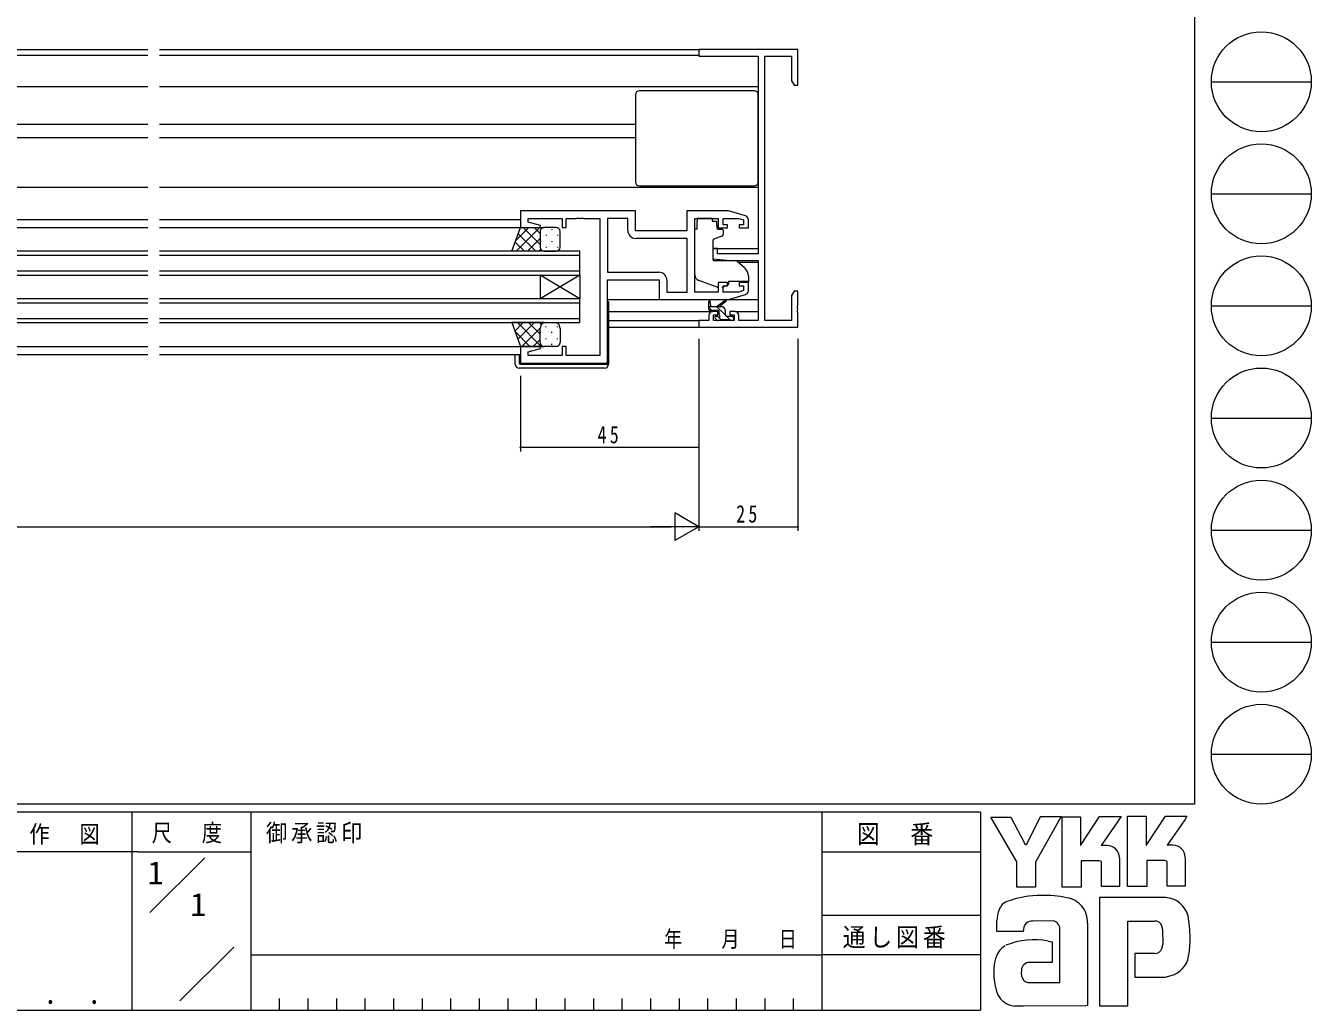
# Model space of a CAD drawing. Units: millimetres, scale not verified. Extents: x -567 to 567, y -403 to 403.
# Drawn here: x 242.5 to 566.7, y -403 to -154.6 of the extents above; entities that cross this region are included whole.
import ezdxf
from ezdxf.enums import TextEntityAlignment as Align

# ---------------------------------------------------------------- set-up
doc = ezdxf.new("R2010")
doc.units = ezdxf.units.MM
doc.header["$LTSCALE"] = 2
for name, color, linetype, lineweight in [('0-1_YKK_ZWAK', 7, 'Continuous', 18), ('0-3_YKK_11', 7, 'Continuous', 18), ('0-4_YKK_12', 2, 'Continuous', 18), ('0-5_YKK_13', 4, 'Continuous', 18), ('0-6_YKK_D', 6, 'Continuous', 18)]:
    doc.layers.add(name, color=color, linetype=linetype, lineweight=lineweight)
doc.layers.add('0-2_USER1', color=7, linetype='Continuous')
doc.styles.add('ＭＳ ゴシック', font='')
doc.styles.get('ＭＳ ゴシック').set_extended_font_data('MS Gothic')

msp = doc.modelspace()

# ---------------------------------------------------------------- linework, layer by layer
at = {"layer": '0-1_YKK_ZWAK'}
for p, q in [((537.274, 399.018), (537.274, -350.982)), ((541.526, -168.702), (566.726, -168.702)), ((541.526, -196.982), (566.726, -196.982)), ((541.526, -225.262), (566.726, -225.262)), ((541.526, -253.542), (566.726, -253.542)), ((541.526, -281.822), (566.726, -281.822)), ((541.526, -310.102), (566.726, -310.102)), ((541.526, -338.382), (566.726, -338.382)), ((537.274, -350.982), (-562.726, -350.982)), ((483.274, -352.982), (-562.726, -352.982)), ((269.274, -352.982), (269.274, -402.982)), ((299.274, -352.982), (299.274, -402.982)), ((443.274, -352.982), (443.274, -402.982)), ((483.274, -352.982), (483.274, -402.982)), ((485.898, -354.276), (490.918, -354.276)), ((492.462, -365.552), (485.898, -354.276)), ((498.468, -354.122), (494.818, -361.227)), ((503.931, -371.884), (503.931, -354.161)), ((520.38, -354.006), (525.052, -354.006)), ((520.38, -371.73), (520.38, -354.006)), ((529.956, -354.006), (535.362, -354.006)), ((534.822, -354.933), (530.362, -361.304)), ((535.362, -354.006), (534.822, -354.933)), ((270.68, -362.981), (173.274, -362.981)), ((270.68, -362.981), (299.274, -362.981)), ((443.274, -362.982), (483.274, -362.982)), ((515.244, -361.42), (513.76, -361.42)), ((531.846, -361.304), (530.362, -361.304)), ((273.803, -378.32), (287.65, -364.472)), ((513.236, -365.243), (508.68, -365.243)), ((518.333, -364.509), (518.333, -371.769)), ((525.245, -365.204), (525.245, -371.73)), ((529.802, -365.204), (525.245, -365.204)), ((530.42, -365.436), (529.802, -365.204)), ((530.42, -371.691), (530.42, -365.436)), ((534.937, -364.509), (534.937, -371.691)), ((525.245, -371.73), (520.38, -371.73)), ((530.42, -371.619), (530.492, -371.691)), ((534.937, -371.691), (530.42, -371.691)), ((529.879, -374.549), (513.314, -374.549)), ((513.314, -374.549), (513.314, -401.849)), ((443.274, -378.981), (483.274, -378.981)), ((487.443, -383.082), (487.443, -380.326)), ((501.768, -380.418), (496.486, -380.518)), ((503.313, -395.941), (503.313, -382.04)), ((510.302, -380.959), (510.302, -401.81)), ((520.496, -380.495), (527.137, -380.495)), ((520.496, -401.849), (520.496, -380.495)), ((494.084, -383.082), (487.443, -383.082)), ((529.236, -382.634), (529.261, -386.398)), ((281.377, -400.618), (294.983, -387.013)), ((299.274, -388.982), (443.274, -388.982)), ((483.274, -388.981), (443.274, -388.981)), ((522.234, -388.681), (522.234, -394.589)), ((527.292, -388.681), (522.234, -388.681)), ((501.382, -390.882), (495.676, -390.889)), ((522.234, -394.589), (529.84, -394.589)), ((529.84, -394.589), (531.385, -394.242)), ((495.281, -395.941), (503.313, -395.941)), ((502.695, -395.941), (503.197, -395.941)), ((503.313, -395.939), (503.314, -395.941)), ((306.474, -399.982), (306.474, -402.982)), ((313.674, -399.982), (313.674, -402.982)), ((320.874, -399.982), (320.874, -402.982)), ((328.074, -399.982), (328.074, -402.982)), ((335.274, -399.982), (335.274, -402.982)), ((342.474, -399.982), (342.474, -402.982)), ((349.674, -399.982), (349.674, -402.982)), ((356.874, -399.982), (356.874, -402.982)), ((364.074, -399.982), (364.074, -402.982)), ((371.274, -399.982), (371.274, -402.982)), ((378.474, -399.982), (378.474, -402.982)), ((385.674, -399.982), (385.674, -402.982)), ((392.874, -399.982), (392.874, -402.982)), ((400.074, -399.982), (400.074, -402.982)), ((407.274, -399.982), (407.274, -402.982)), ((414.474, -399.982), (414.474, -402.982)), ((421.674, -399.982), (421.674, -402.982)), ((428.874, -399.982), (428.874, -402.982)), ((436.074, -399.982), (436.074, -402.982)), ((494.084, -401.926), (491.96, -401.926)), ((509.838, -401.887), (494.084, -401.926)), ((510.302, -401.81), (509.838, -401.887)), ((-562.726, -402.982), (483.274, -402.982))]:
    msp.add_line(p, q, dxfattribs=at)
for points in [[(490.918, -354.276), (494.509, -360.995), (494.818, -361.227)], [(498.468, -354.122), (503.648, -354.122), (497.173, -365.59)], [(503.931, -354.161), (508.526, -354.161), (508.526, -361.444), (513.352, -354.083)], [(513.352, -354.083), (518.817, -354.083), (513.76, -361.42)], [(525.052, -354.006), (525.052, -361.423), (529.956, -354.006)], [(497.173, -365.59), (497.173, -371.923), (492.462, -371.923), (492.462, -365.552)], [(508.68, -365.243), (508.68, -371.884), (503.931, -371.884)], [(518.333, -371.769), (513.854, -371.769), (513.854, -365.475), (513.236, -365.243)], [(500.378, -385.515), (501.382, -385.747), (501.382, -390.882)], [(513.314, -401.849), (519.376, -401.849), (520.496, -401.849)]]:
    msp.add_lwpolyline(points, dxfattribs=at)
for centre in [(554.126, -168.702), (554.126, -196.982), (554.126, -225.262), (554.126, -253.542), (554.126, -281.822), (554.126, -310.102), (554.126, -338.382)]:
    msp.add_circle(centre, 12.6, dxfattribs=at)
for centre, radius, start, end in [((515.244, -364.509), 3.089, 0.00166, 89.99604), ((531.846, -364.393), 3.089, 0.00166, 89.99604), ((491.283, -378.776), 3.491, 109.02127, 161.51264), ((498.591, -399.27), 25.257, 89.89165, 109.30848), ((499.333, -403.644), 29.64, 78.7801, 91.46938), ((504.032, -380.835), 6.355, 40.66422, 80.31694), ((529.662, -380.754), 6.202, 14.44572, 87.08746), ((494.644, -380.362), 7.196, 158.41083, 179.71775), ((503.715, -380.818), 6.588, 358.78059, 38.76563), ((506.368, -384.678), 29.8, 350.99027, 10.67625), ((497.096, -382.992), 3.013, 138.46382, 181.71359), ((496.295, -382.94), 2.43, 85.50551, 126.78038), ((501.068, -382.631), 2.321, 14.7552, 72.44995), ((527.366, -382.238), 1.756, 16.43123, 96.91661), ((524.033, -383.279), 5.248, 4.93423, 17.03552), ((496.874, -404.202), 19.013, 79.38098, 112.05825), ((492.455, -391.45), 5.583, 121.82711, 169.08475), ((527.293, -386.816), 1.865, 269.95468, 342.90145), ((524.002, -385.898), 5.281, 343.6902, 354.75362), ((502.487, -393.546), 15.832, 168.76372, 199.80079), ((495.688, -392.953), 2.064, 90.33953, 178.03639), ((529.752, -388.333), 6.13, 285.44291, 349.90448), ((496.963, -393.451), 3.384, 171.08203, 216.71923), ((495.631, -393.789), 2.18, 230.9728, 260.75491), ((492.474, -396.472), 5.461, 207.31435, 263.59464)]:
    msp.add_arc(centre, radius, start, end, dxfattribs=at)
at = {"layer": '0-3_YKK_11'}
for p, q in [((437.274, -160.582), (412.274, -160.582)), ((427.274, -162.212), (427.274, -212.082)), ((428.904, -162.212), (435.644, -162.212)), ((428.904, -228.952), (428.904, -162.212)), ((396.274, -201.282), (367.274, -201.282)), ((367.274, -201.282), (367.274, -205.482)), ((372.303, -204.96), (369.204, -204.13)), ((377.774, -203.212), (377.774, -205.482)), ((378.774, -203.212), (381.316, -203.212)), ((378.774, -205.482), (378.774, -203.212)), ((387.274, -203.212), (387.274, -237.752)), ((394.344, -203.212), (389.274, -203.212)), ((389.274, -203.212), (389.274, -216.752)), ((394.344, -206.212), (394.344, -203.212)), ((396.274, -206.282), (396.274, -201.282)), ((409.274, -201.282), (409.274, -206.282)), ((419.774, -201.282), (409.274, -201.282)), ((411.274, -203.212), (417.174, -203.212)), ((411.274, -221.752), (411.274, -203.212)), ((417.174, -203.212), (417.174, -205.582)), ((418.374, -204.782), (418.374, -203.212)), ((424.061, -202.569), (419.774, -201.282)), ((423.574, -203.571), (423.574, -204.782)), ((424.774, -205.582), (424.774, -203.526)), ((367.274, -205.482), (372.235, -205.482)), ((372.235, -205.482), (372.303, -204.96)), ((377.774, -205.482), (378.774, -205.482)), ((409.274, -206.282), (396.274, -206.282)), ((409.344, -208.212), (396.344, -208.212)), ((409.344, -221.752), (409.344, -208.212)), ((409.344, -221.752), (409.344, -208.212)), ((427.274, -213.782), (427.274, -228.952)), ((389.274, -216.752), (402.204, -216.752)), ((389.274, -218.682), (402.274, -218.682)), ((389.274, -239.682), (389.274, -218.682)), ((402.274, -218.682), (402.274, -223.682)), ((404.204, -218.752), (404.204, -221.752)), ((417.174, -219.382), (417.174, -221.752)), ((418.374, -221.752), (418.374, -220.182)), ((423.574, -220.182), (423.574, -221.394)), ((424.774, -221.438), (424.774, -219.382)), ((402.274, -223.682), (419.774, -223.682)), ((404.204, -221.752), (409.344, -221.752)), ((417.174, -221.752), (411.274, -221.752)), ((419.774, -223.682), (424.061, -222.396)), ((412.274, -230.582), (437.274, -230.582)), ((372.235, -235.482), (367.274, -235.482)), ((367.274, -235.482), (367.274, -239.682)), ((369.204, -236.835), (372.303, -236.005)), ((372.303, -236.005), (372.235, -235.482)), ((378.774, -235.482), (377.774, -235.482)), ((377.774, -235.482), (377.774, -237.752)), ((378.774, -237.752), (378.774, -235.482)), ((367.274, -239.682), (389.274, -239.682)), ((369.204, -237.752), (369.204, -236.835)), ((377.774, -237.752), (369.204, -237.752)), ((387.274, -237.752), (378.774, -237.752))]:
    msp.add_line(p, q, dxfattribs=at)
for points in [[(412.274, -160.582), (412.274, -162.212), (427.274, -162.212)], [(435.644, -162.212), (435.644, -168.491), (436.274, -169.582), (437.274, -169.582), (437.274, -160.582)], [(369.204, -204.13), (369.204, -203.212), (377.774, -203.212)], [(381.316, -203.212), (381.499, -203.092), (382.049, -203.092), (382.232, -203.212), (382.316, -203.212), (382.499, -203.092), (383.049, -203.092), (383.232, -203.212), (387.274, -203.212)], [(418.374, -203.212), (422.379, -203.212), (423.574, -203.571)], [(417.174, -205.582), (419.474, -205.582), (419.474, -204.782), (418.374, -204.782)], [(423.574, -204.782), (422.474, -204.782), (422.474, -205.582), (424.774, -205.582)], [(427.274, -212.082), (416.974, -212.082), (416.974, -210.782), (415.774, -210.782), (415.774, -213.389), (420.274, -213.782), (427.274, -213.782)], [(418.374, -220.182), (419.474, -220.182), (419.474, -219.382), (417.174, -219.382)], [(424.774, -219.382), (422.474, -219.382), (422.474, -220.182), (423.574, -220.182)], [(423.574, -221.394), (422.379, -221.752), (418.374, -221.752)], [(435.644, -222.674), (435.644, -228.952), (428.904, -228.952)], [(437.274, -221.582), (436.274, -221.582), (435.644, -222.674)], [(437.274, -230.582), (437.274, -227.041), (437.154, -226.857), (437.154, -226.307), (437.274, -226.124), (437.274, -226.041), (437.154, -225.857), (437.154, -225.307), (437.274, -225.124), (437.274, -221.582)], [(421.374, -226.682), (420.074, -226.682), (420.074, -227.482), (421.174, -227.482), (421.174, -228.952), (415.974, -228.952), (415.974, -227.482), (417.074, -227.482), (417.074, -226.682), (415.774, -226.682)], [(414.774, -227.682), (414.774, -228.952), (412.274, -228.952), (412.274, -230.582)], [(427.274, -228.952), (422.374, -228.952), (422.374, -227.682)]]:
    msp.add_lwpolyline(points, dxfattribs=at)
for centre, radius, start, end in [((423.774, -203.526), 1, 359.99996, 73.30074), ((396.344, -206.212), 2, 180.00001, 269.99999), ((402.204, -218.752), 2, 0.00001, 89.99999), ((423.774, -221.438), 1, 286.69926, 0.00004), ((415.774, -227.682), 1, 90.00001, 179.99999), ((421.374, -227.682), 1, 0.00001, 89.99999)]:
    msp.add_arc(centre, radius, start, end, dxfattribs=at)
at = {"layer": '0-4_YKK_12'}
for p, q in [((164.474, -160.582), (273.274, -160.582)), ((164.474, -161.982), (273.274, -161.982)), ((276.274, -160.582), (412.574, -160.582)), ((276.274, -161.982), (412.274, -161.982)), ((181.274, -169.882), (273.274, -169.882)), ((276.274, -169.882), (427.274, -169.882)), ((182.274, -179.382), (273.274, -179.382)), ((276.274, -179.382), (396.274, -179.382)), ((182.274, -182.782), (273.274, -182.782)), ((276.274, -182.782), (396.274, -182.782)), ((182.274, -195.282), (273.274, -195.282)), ((276.274, -195.282), (427.274, -195.282)), ((182.274, -203.482), (273.274, -203.482)), ((276.274, -203.482), (367.274, -203.482)), ((182.029, -205.482), (273.274, -205.482)), ((276.274, -205.482), (367.519, -205.482)), ((273.274, -211.482), (167.274, -211.482)), ((167.274, -212.482), (273.274, -212.482)), ((382.274, -211.482), (276.274, -211.482)), ((276.274, -212.482), (382.274, -212.482)), ((382.274, -217.482), (382.274, -211.482)), ((415.774, -210.782), (427.274, -210.782)), ((273.274, -216.482), (167.274, -216.482)), ((382.274, -216.482), (276.274, -216.482)), ((422.151, -214.182), (427.274, -214.182)), ((167.274, -217.482), (273.274, -217.482)), ((276.274, -217.482), (382.274, -217.482)), ((372.274, -217.482), (372.274, -223.482)), ((382.274, -217.482), (372.274, -223.482)), ((382.274, -223.482), (372.274, -217.482)), ((382.274, -217.482), (382.274, -223.482)), ((273.274, -223.482), (167.274, -223.482)), ((382.274, -223.482), (276.274, -223.482)), ((382.274, -229.482), (382.274, -223.482)), ((167.274, -224.482), (273.274, -224.482)), ((276.274, -224.482), (382.274, -224.482)), ((389.474, -226.682), (415.774, -226.682)), ((421.374, -226.682), (427.274, -226.682)), ((273.274, -228.482), (167.274, -228.482)), ((167.274, -229.482), (273.274, -229.482)), ((382.274, -228.482), (276.274, -228.482)), ((276.274, -229.482), (382.274, -229.482)), ((389.474, -228.952), (412.574, -228.952)), ((389.474, -230.582), (412.574, -230.582)), ((181.774, -235.482), (273.274, -235.482)), ((276.274, -235.482), (367.774, -235.482)), ((182.274, -237.482), (273.274, -237.482)), ((276.274, -237.482), (367.274, -237.482))]:
    msp.add_line(p, q, dxfattribs=at)
at = {"layer": '0-5_YKK_13'}
for p, q in [((426.274, -170.983), (397.274, -170.983)), ((396.274, -171.983), (396.274, -193.983)), ((427.274, -193.983), (427.274, -171.983)), ((397.274, -194.983), (426.274, -194.983)), ((415.674, -203.212), (411.874, -203.212)), ((411.874, -203.212), (411.874, -203.882)), ((411.874, -204.882), (411.874, -203.882)), ((415.674, -203.212), (415.674, -203.882)), ((415.674, -203.882), (416.844, -203.882)), ((416.844, -204.882), (416.844, -203.882)), ((365.131, -211.482), (367.274, -205.482)), ((366.108, -208.747), (369.373, -205.482)), ((366.201, -211.482), (372.201, -205.482)), ((371.124, -211.482), (366.708, -207.066)), ((367.274, -205.482), (373.274, -205.482)), ((372.274, -209.804), (367.953, -205.482)), ((372.274, -206.975), (370.781, -205.482)), ((372.274, -206.482), (372.274, -210.482)), ((376.274, -205.482), (373.274, -205.482)), ((373.779, -207.317), (373.779, -207.517)), ((375.194, -205.902), (375.194, -206.102)), ((376.609, -207.317), (376.609, -207.517)), ((377.274, -210.482), (377.274, -206.482)), ((411.874, -205.882), (411.274, -205.882)), ((411.274, -217.438), (411.274, -205.882)), ((411.874, -205.882), (411.874, -204.882)), ((416.844, -204.882), (416.844, -205.582)), ((417.144, -205.882), (418.074, -205.882)), ((418.374, -206.182), (418.374, -207.232)), ((368.296, -211.482), (365.964, -209.15)), ((369.029, -211.482), (372.274, -208.238)), ((372.364, -208.932), (372.364, -209.132)), ((373.779, -210.347), (373.779, -210.547)), ((375.194, -208.932), (375.194, -209.132)), ((376.609, -210.347), (376.609, -210.547)), ((415.774, -208.879), (415.774, -213.485)), ((418.045, -207.702), (416.045, -208.43)), ((373.274, -211.482), (365.131, -211.482)), ((365.468, -211.482), (365.22, -211.235)), ((371.858, -211.482), (372.39, -210.95)), ((373.274, -211.482), (376.274, -211.482)), ((415.991, -213.784), (421.377, -213.831)), ((422.011, -214.065), (423.702, -215.484)), ((416.902, -220.523), (412.265, -218.848)), ((418.468, -220.489), (419.774, -219.88)), ((419.774, -219.382), (419.774, -219.88)), ((424.774, -217.783), (424.774, -219.082)), ((389.274, -223.682), (427.274, -223.682)), ((389.274, -224.182), (389.474, -224.182)), ((389.474, -224.182), (389.474, -239.682)), ((414.774, -226.152), (414.774, -224.153)), ((417.974, -225.452), (414.774, -225.452)), ((415.573, -226.452), (414.774, -225.653)), ((415.074, -224.326), (415.273, -225.452)), ((417.074, -226.452), (415.074, -226.452)), ((416.674, -225.452), (418.892, -223.77)), ((418.981, -227.615), (416.818, -225.452)), ((417.274, -225.452), (419.093, -224.051)), ((417.374, -227.391), (417.374, -226.752)), ((418.974, -227.552), (418.974, -226.452)), ((365.131, -229.482), (367.274, -235.482)), ((373.274, -229.482), (365.131, -229.482)), ((365.142, -229.512), (365.172, -229.482)), ((365.886, -231.596), (368, -229.482)), ((372.497, -235.482), (366.497, -229.482)), ((366.63, -233.68), (370.828, -229.482)), ((372.274, -232.431), (369.325, -229.482)), ((372.62, -229.949), (372.154, -229.482)), ((373.274, -229.482), (376.274, -229.482)), ((416.862, -228.865), (416.362, -228.365)), ((416.574, -227.852), (416.913, -227.852)), ((417.874, -228.753), (416.981, -227.86)), ((417.674, -228.952), (417.074, -228.952)), ((419.974, -228.752), (417.874, -228.752)), ((420.318, -228.952), (419.212, -227.846)), ((419.274, -227.852), (420.674, -227.852)), ((420.674, -228.952), (420.174, -228.952)), ((420.974, -228.152), (420.974, -228.652)), ((369.669, -235.482), (365.944, -231.758)), ((367.657, -235.482), (372.274, -230.866)), ((372.274, -234.482), (372.274, -230.982)), ((372.364, -232.032), (372.364, -231.832)), ((373.779, -230.617), (373.779, -230.417)), ((375.194, -232.032), (375.194, -231.832)), ((376.609, -230.617), (376.609, -230.417)), ((377.274, -230.982), (377.274, -234.482)), ((367.274, -235.482), (373.274, -235.482)), ((370.485, -235.482), (372.274, -233.694)), ((372.364, -234.897), (372.364, -234.862)), ((376.274, -235.482), (373.274, -235.482)), ((373.779, -233.647), (373.779, -233.447)), ((375.194, -235.062), (375.194, -234.862)), ((376.609, -233.647), (376.609, -233.447)), ((365.974, -239.982), (365.974, -237.482)), ((366.974, -237.482), (366.974, -239.682)), ((389.474, -239.682), (389.474, -239.982)), ((388.474, -240.982), (366.974, -240.982)), ((367.274, -239.982), (388.974, -239.982)), ((388.974, -239.982), (389.474, -239.982))]:
    msp.add_line(p, q, dxfattribs=at)
msp.add_lwpolyline([(424.774, -219.082), (419.774, -219.082), (419.774, -219.382)], dxfattribs=at)
for centre, radius, start, end in [((397.274, -171.983), 1, 90, 180), ((426.274, -171.983), 1, 0, 90), ((397.274, -193.983), 1, 180, 270), ((426.274, -193.983), 1, 270, 0), ((373.274, -206.482), 1, 90.0001, 180.0001), ((376.274, -206.482), 1, 0.0001, 90.0001), ((417.144, -205.582), 0.3, 180, 270), ((417.874, -207.232), 0.5, 290, 360), ((418.074, -206.182), 0.3, 360, 90), ((373.274, -210.482), 1, 180.0001, 270.0001), ((376.274, -210.482), 1, 270.0001, 0.0001), ((416.274, -208.879), 0.5, 110, 180), ((416.074, -213.485), 0.3, 180, 269.5), ((421.368, -214.831), 1, 50, 89.5), ((421.774, -217.783), 3, 360, 50), ((412.774, -217.438), 1.5, 180, 250.14674), ((417.242, -219.582), 1, 250.14674, 266.11316), ((418.045, -219.582), 1, 277.40692, 295), ((419.074, -223.852), 0.2, 275.58289, 155.58289), ((414.974, -224.153), 0.2, 300, 180), ((415.074, -226.152), 0.3, 180, 270), ((417.074, -226.752), 0.3, 0, 90), ((417.974, -226.452), 1, 0, 90), ((373.806, -230.921), 1.534, 110.30864, 182.31157), ((375.742, -230.921), 1.534, 357.6883, 69.69119), ((416.574, -228.152), 0.3, 90, 225), ((417.074, -228.652), 0.3, 225, 270), ((416.913, -228.152), 0.3, 33.05573, 90), ((417.374, -227.852), 0.25, 213.05573, 56.94427), ((417.674, -227.391), 0.3, 180, 236.94427), ((417.674, -228.752), 0.2, 270, 0), ((419.274, -227.552), 0.3, 180, 270), ((420.174, -228.752), 0.2, 180, 270), ((420.674, -228.152), 0.3, 0, 90), ((420.674, -228.652), 0.3, 270, 0), ((373.274, -234.482), 1, 179.9999, 269.9999), ((376.274, -234.482), 1, 269.9999, 359.9999), ((367.274, -239.682), 0.3, 180, 270), ((366.974, -239.982), 1, 180, 270), ((388.474, -239.982), 1, 270, 360)]:
    msp.add_arc(centre, radius, start, end, dxfattribs=at)
at = {"layer": '0-6_YKK_D'}
for p, q in [((412.274, -233.582), (412.274, -281.982)), ((412.274, -233.582), (412.274, -261.982)), ((412.274, -233.582), (412.274, -281.982)), ((437.274, -233.582), (437.274, -281.982)), ((367.274, -242.928), (367.274, -261.982)), ((412.274, -260.982), (367.274, -260.982)), ((406.212, -277.482), (406.212, -284.482)), ((412.274, -280.982), (406.212, -277.482)), ((-80.726, -280.982), (405.274, -280.982)), ((412.274, -280.982), (400.15, -280.982)), ((412.274, -280.982), (406.212, -284.482)), ((412.274, -280.982), (437.274, -280.982))]:
    msp.add_line(p, q, dxfattribs=at)
for centre, start, end in [((367.274, -260.982), 0, 180), ((367.274, -260.982), 180, 0), ((412.274, -260.982), 0, 180), ((412.274, -260.982), 180, 0), ((437.274, -280.982), 0, 180), ((437.274, -280.982), 180, 0)]:
    msp.add_arc(centre, 0.106, start, end, dxfattribs=at)

# ---------------------------------------------------------------- texts
at = {"layer": '0-1_YKK_ZWAK', "attachment_point": 7, "style": 'ＭＳ ゴシック'}
for s, insert, char_height in [('\\T1.24;\\W0.85;作\\~\\~図', (243.445, -361.214), 4.399), ('\\T1.24;\\W0.85;尺\\~\\~度', (274.292, -360.892), 4.399), ('\\T1.17;\\W0.9;御承認印', (303.084, -360.886), 4.399), ('\\T1.17;\\W0.9;図\u3000番', (452.128, -361.357), 4.692), ('\\T1.28;\\W0.8;年\\~\\~\\~月\\~\\~\\~日', (403.526, -387.51), 4.147), ('\\T1.17;\\W0.9;通し図番', (448.529, -387.389), 4.692), ('\\T1.24;\\W0.85;\\~．\\~．', (243.638, -401.477), 5.132)]:
    msp.add_mtext(s, dxfattribs=dict(at, insert=insert, char_height=char_height))
at = {"layer": '0-2_USER1', "style": 'ＭＳ ゴシック'}
for p in [(273.274, -372.981), (284.036, -380.981)]:
    msp.add_text('1', height=5.865, dxfattribs=at).set_placement(p, align=Align.BOTTOM_LEFT)
at = {"layer": '0-6_YKK_D', "color": 7, "char_height": 4.399, "attachment_point": 7, "style": 'ＭＳ ゴシック'}
for s, insert in [('\\T1.37;\\W0.75;45', (386.741, -259.982)), ('\\T1.37;\\W0.75;25', (421.692, -279.982))]:
    msp.add_mtext(s, dxfattribs=dict(at, insert=insert))

doc.saveas('drawing.dxf')
